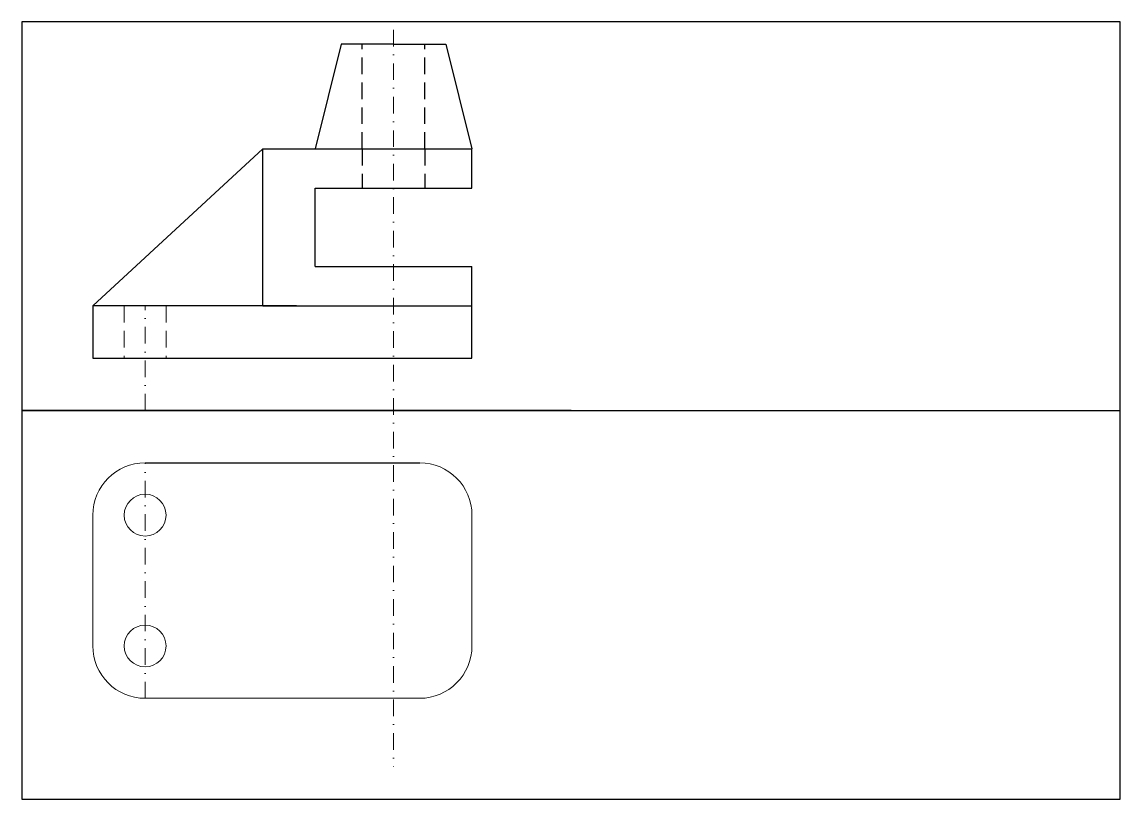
# Model space of a CAD drawing. Header units: millimetres. Extents: x 0 to 420, y 0 to 297.
import ezdxf

# ---------------------------------------------------------------- set-up
doc = ezdxf.new("R2010")
doc.units = ezdxf.units.MM
doc.linetypes.add('DASHDOT2', pattern=[12.7, 6.35, -3.175, 0, -3.175])
doc.linetypes.add('DASHED2', pattern=[9.525, 6.35, -3.175])

msp = doc.modelspace()

# ---------------------------------------------------------------- linework, layer by layer
at = {"linetype": 'DASHDOT2', "lineweight": 9}
for p, q in [((142.12, 293.98), (142.12, 12.32)), ((47.12, 148.5), (47.12, 188.5)), ((47.12, 38.5), (47.12, 128.5))]:
    msp.add_line(p, q, dxfattribs=at)
for p, q in [((122.12, 288.5), (112.12, 248.5)), ((142.12, 288.5), (122.12, 288.5)), ((142.12, 288.5), (162.12, 288.5)), ((162.12, 288.5), (172.12, 248.5)), ((92.12, 248.5), (27.12, 188.5)), ((92.12, 188.5), (92.12, 248.5)), ((92.12, 248.5), (172.12, 248.5)), ((172.12, 233.5), (172.12, 248.5)), ((112.12, 203.5), (112.12, 233.5)), ((112.12, 233.5), (172.12, 233.5)), ((112.12, 203.5), (172.12, 203.5)), ((172.12, 188.5), (172.12, 203.5)), ((105, 188.5), (27.12, 188.5)), ((27.12, 188.5), (27.12, 168.5)), ((92.12, 188.5), (172.12, 188.5)), ((105, 188.5), (105, 188.5)), ((172.12, 168.5), (172.12, 188.5)), ((27.12, 168.5), (172.12, 168.5)), ((210, 148.5), (0, 148.5)), ((0, 148.5), (420, 148.5)), ((47.12, 128.5), (152.12, 128.5))]:
    msp.add_line(p, q)
at = {"linetype": 'DASHED2'}
for p, q in [((130.12, 248.5), (130.12, 288.5)), ((154.12, 248.5), (154.12, 288.5)), ((130.12, 248.5), (130.12, 233.5)), ((154.12, 248.5), (154.12, 233.5))]:
    msp.add_line(p, q, dxfattribs=at)
at = {"linetype": 'DASHED2', "lineweight": 9}
for p, q in [((39.12, 188.5), (39.12, 168.5)), ((55.12, 188.5), (55.12, 168.5))]:
    msp.add_line(p, q, dxfattribs=at)
at = {"lineweight": 9}
for p, q in [((27.12, 108.5), (27.12, 58.5)), ((172.12, 108.5), (172.12, 58.5)), ((152.12, 38.5), (47.12, 38.5))]:
    msp.add_line(p, q, dxfattribs=at)
msp.add_lwpolyline([(0, 0), (420, 0), (420, 297), (0, 297)], close=True)
for centre in [(47.12, 108.5), (47.12, 58.5)]:
    msp.add_circle(centre, 8, dxfattribs=at)
for centre, start, end in [((47.12, 108.5), 90, 180), ((152.12, 108.5), 0, 90), ((47.12, 58.5), 180, 270), ((152.12, 58.5), 270, 0)]:
    msp.add_arc(centre, 20, start, end, dxfattribs=at)

doc.saveas('drawing.dxf')
